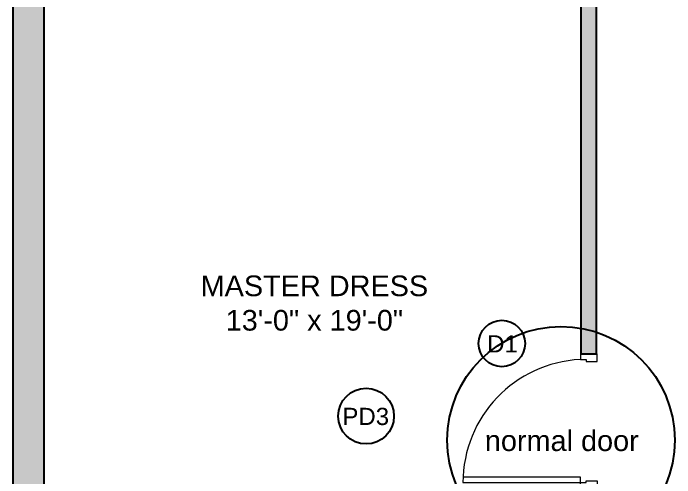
# Model space of a CAD drawing. Header units: inches. Extents: x 211391 to 214260, y -106888 to -102532.
# Drawn here: x 213129.9 to 213322.1, y -106568.4 to -106433.4 of the extents above; entities that cross this region are included whole.
import ezdxf

# ---------------------------------------------------------------- set-up
doc = ezdxf.new("R2010")
doc.units = ezdxf.units.IN
doc.header["$MEASUREMENT"] = 0
for name, color, linetype, lineweight in [('DOOR', 2, 'Continuous', 9), ('HATCH', 251, 'Continuous', 13), ('TEXT', 3, 'Continuous', 9), ('WALL', 5, 'Continuous', 25)]:
    doc.layers.add(name, color=color, linetype=linetype, lineweight=lineweight)
doc.styles.add('STYLE1', font='arial.ttf', dxfattribs={"height": 8})

# ---------------------------------------------------------------- blocks, each defined once
blk = doc.blocks.new('*U5')
at = {"layer": 'DOOR'}
for points in [[(1.5, -4.54), (1.5, -3.04), (2, -3.04), (2, -0.04), (0, -0.04), (0, -4.54)], [(34.5, -4.54), (34.5, -3.04), (34, -3.04), (34, -0.04), (36, -0.04), (36, -4.54)]]:
    blk.add_lwpolyline(points, close=True, dxfattribs=at)
blk.add_lwpolyline([(34.5, -4.54, -0.400224), (1.5, -36.04), (1.5, -4.54), (3, -4.54), (3, -36.01)], format="xyb", dxfattribs=at)

msp = doc.modelspace()

# ---------------------------------------------------------------- hatches: boundary and pattern name
at = {"layer": 'HATCH', "ltscale": 15}
h = msp.add_hatch(color=256, dxfattribs=at)
h.dxf.hatch_style = 1
h.paths.add_polyline_path([(213294.89, -106532.4), (213299.39, -106532.4), (213299.39, -106352.4), (213314.39, -106352.4), (213314.39, -106343.4), (213141.89, -106343.4), (213141.89, -106352.4), (213294.89, -106352.4)])
h = msp.add_hatch(color=256, dxfattribs=at)
h.dxf.hatch_style = 1
h.paths.add_polyline_path([(213138.89, -106367.4), (213129.89, -106367.4), (213129.89, -106580.4), (213138.89, -106580.4)])

# ---------------------------------------------------------------- linework, layer by layer
at = {"layer": 'Defpoints'}
for centre, radius in [((213271.87, -106529.36), 6.76), ((213232.43, -106550.46), 8.1)]:
    msp.add_circle(centre, radius, dxfattribs=at)
at = {"layer": 'Defpoints', "ltscale": 15}
msp.add_circle((213289.06, -106557.47), 33.06, dxfattribs=at)
at = {"layer": 'WALL', "ltscale": 20}
for p, q in [((213294.89, -106532.4), (213294.89, -106352.4)), ((213299.39, -106532.4), (213299.39, -106352.4)), ((213129.89, -106580.4), (213129.89, -106367.4)), ((213138.89, -106580.4), (213138.89, -106367.4)), ((213294.89, -106532.4), (213299.39, -106532.4))]:
    msp.add_line(p, q, dxfattribs=at)

# ---------------------------------------------------------------- block references
at = {"layer": 'DOOR', "ltscale": 5, "xscale": -1.083333333333283, "yscale": 1.083333333333283, "zscale": 1.083333333333283, "rotation": 269.9999999998068}
msp.add_blockref('*U5', (213299.62, -106571.4), dxfattribs=at)

# ---------------------------------------------------------------- texts
at = {"layer": 'Defpoints', "char_height": 5, "attachment_point": 3, "style": 'STYLE1'}
for s, heights, insert in [('\\A1;\\pxqc;D1', [-5.02], (213276.17, -106526.96)), ('\\A1;\\pxqc;PD3', [-5.11], (213236.44, -106548.05))]:
    msp.add_mtext_dynamic_manual_height_columns(s, width=8.2379, gutter_width=70, heights=heights, dxfattribs=dict(at, insert=insert))
at = {"layer": 'Defpoints', "ltscale": 15, "insert": (213340.29, -106554.6), "char_height": 6, "attachment_point": 3, "style": 'STYLE1'}
msp.add_mtext_dynamic_manual_height_columns('\\A1;\\pxqc;normal door ', width=101.9942, gutter_width=35, heights=[-6.1], dxfattribs=at)
at = {"layer": 'TEXT', "ltscale": 10, "insert": (213268.4, -106509.61), "char_height": 6, "attachment_point": 3, "style": 'STYLE1'}
msp.add_mtext_dynamic_manual_height_columns('\\A1;\\pxqc;MASTER DRESS\\P13\'-0" x 19\'-0"', width=101.9942, gutter_width=35, heights=[-16.23], dxfattribs=at)

doc.saveas('drawing.dxf')
